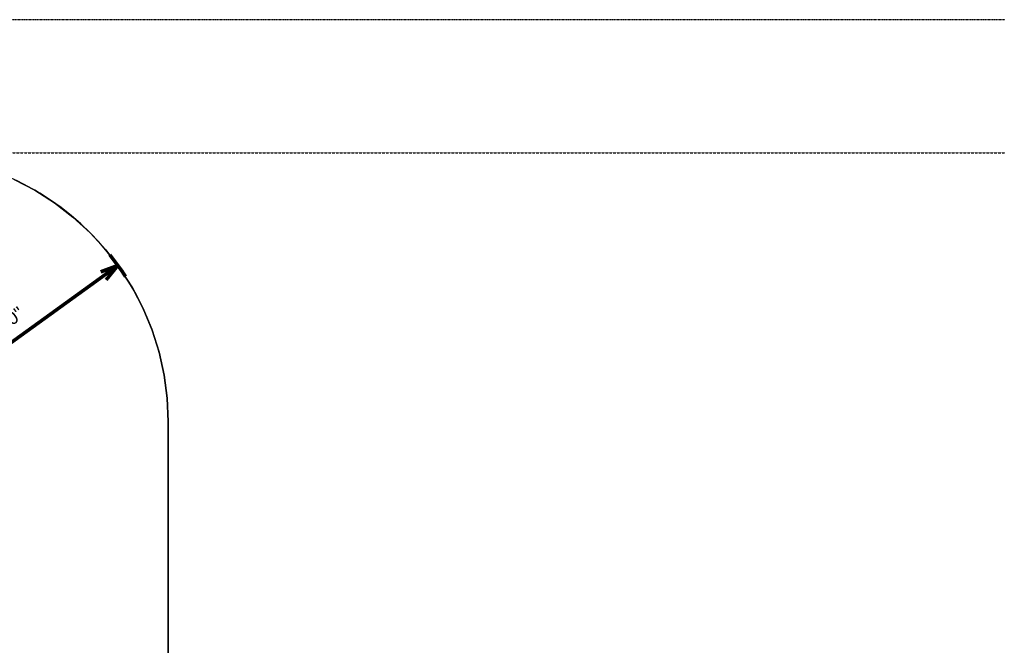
# Model space of a CAD drawing. Header units: inches. Extents: x 20001 to 27263, y -26025 to -18997.
# Drawn here: x 22832 to 24592, y -20324 to -19198 of the extents above; entities that cross this region are included whole.
import ezdxf

# ---------------------------------------------------------------- set-up
doc = ezdxf.new("R2010")
doc.units = ezdxf.units.IN
doc.header["$MEASUREMENT"] = 0
doc.linetypes.add('Center 1_4_', pattern=[0.53125, 0.25, -0.09375, 0.09375, -0.09375])
doc.linetypes.add('Hidden', pattern=[0.28125, 0.1875, -0.09375])
for name, color, linetype, lineweight in [('A-ANNO-DIMS', 211, 'Continuous', 9), ('A-ANNO-DIMS-256', 211, 'Continuous', 9), ('A-PROP-SBCK', 71, 'Hidden', 13), ('C-TOPO', 7, 'Continuous', 13), ('EOP-PR', 4, 'Continuous', 13), ('PROP', 3, 'Center 1_4_', 13)]:
    doc.layers.add(name, color=color, linetype=linetype, lineweight=lineweight)
doc.styles.add('Arial_2', font='arial.ttf', dxfattribs={"height": 23.60479})
doc.dimstyles.new('Arrow_-_3_32__Arial_1', dxfattribs={"dimscale": 12, "dimtxt": 24, "dimasz": 2.666667, "dimexe": 2, "dimexo": 0, "dimgap": 1.333333, "dimtad": 1, "dimjust": 3, "dimdec": 4, "dimrnd": 0.0625, "dimzin": 1, "dimdsep": 46, "dimlunit": 4, "dimtxsty": 'Arial_2', "dimblk1": 'OPEN30', "dimblk2": 'OPEN30', "dimsah": 1, "dimcen": 0.09, "dimazin": 0, "dimtfac": 1, "dimtdec": 4, "dimtix": 1, "dimtmove": 0, "dimatfit": 2, "dimfxl": 1, "dimtvp": 1, "dimtfill": 1, "dimfrac": 2, "dimtolj": 1, "dimtzin": 0, "dimlwd": 50, "dimlwe": 50, "dimarcsym": 2})

# ---------------------------------------------------------------- blocks, each defined once
blk = doc.blocks.new('DIMBLOCK45-Site Plan - Phase 1')
at = {"layer": 'A-ANNO-DIMS-256', "lineweight": 50}
for p, q in [((22619.2, -19921.1), (23008.7, -19640.5)), ((23008.7, -19640.5), (22977.7, -19652.2)), ((23008.7, -19640.5), (22987.7, -19666.2)), ((22622.9, -19898.8), (22615.6, -19943.4)), ((22641.6, -19924.7), (22596.9, -19917.5))]:
    blk.add_line(p, q, dxfattribs=at)
blk.add_arc((22619.2, -19921.1), 480, 32.9082, 38.6378, dxfattribs=at)
at = {"layer": 'A-ANNO-DIMS-256', "color": 0, "lineweight": 50, "insert": (22745.4, -19772.7), "char_height": 23.6, "width": 122.289, "attachment_point": 1, "rotation": 35.773, "line_spacing_factor": 0.938532, "style": 'Arial_2', "bg_fill": 3, "box_fill_scale": 1.25, "bg_fill_color": 0, "bg_fill_transparency": 0}
blk.add_mtext('40\' - 0"', dxfattribs=at)
blk = doc.blocks.new('_Open30')
at = {"color": 0, "linetype": 'ByBlock', "lineweight": -2}
for p, q in [((-1, 0.268), (0, 0)), ((0, 0), (-1, -0.268)), ((0, 0), (-1, 0))]:
    blk.add_line(p, q, dxfattribs=at)

msp = doc.modelspace()

# ---------------------------------------------------------------- linework, layer by layer
at = {"layer": 'A-PROP-SBCK'}
msp.add_line((21404.23523, -19438.18055), (26647.51523, -19438.18055), dxfattribs=at)
at = {"layer": 'C-TOPO'}
for p, q in [((22822.09131, -19486.05762), (22859.23535, -19505.39355)), ((22859.23535, -19505.39355), (22822.09131, -19486.05762)), ((22859.23535, -19505.39355), (22894.55127, -19527.89209)), ((22894.55127, -19527.89209), (22859.23535, -19505.39355)), ((22894.55127, -19527.89209), (22927.77393, -19553.38477)), ((22927.77393, -19553.38477), (22894.55127, -19527.89209)), ((22927.77393, -19553.38477), (22958.64697, -19581.67383)), ((22958.64697, -19581.67383), (22927.77393, -19553.38477)), ((22958.64697, -19581.67383), (22986.93604, -19612.54688)), ((22986.93604, -19612.54688), (22958.64697, -19581.67383)), ((22986.93604, -19612.54688), (23012.42871, -19645.76953)), ((23012.42871, -19645.76953), (22986.93604, -19612.54688)), ((23012.42871, -19645.76953), (23034.92725, -19681.08545)), ((23034.92725, -19681.08545), (23012.42871, -19645.76953)), ((23034.92725, -19681.08545), (23054.26318, -19718.22949)), ((23054.26318, -19718.22949), (23034.92725, -19681.08545)), ((23054.26318, -19718.22949), (23070.28711, -19756.91602)), ((23070.28711, -19756.91602), (23054.26318, -19718.22949)), ((23070.28711, -19756.91602), (23082.87891, -19796.85205)), ((23082.87891, -19796.85205), (23070.28711, -19756.91602)), ((23082.87891, -19796.85205), (23091.94336, -19837.73438)), ((23091.94336, -19837.73438), (23082.87891, -19796.85205)), ((23091.94336, -19837.73438), (23097.40869, -19879.25098)), ((23097.40869, -19879.25098), (23091.94336, -19837.73438)), ((23097.40869, -19879.25098), (23099.23535, -19921.08545)), ((23099.23535, -19921.08545), (23097.40869, -19879.25098)), ((23099.23535, -19921.08545), (23099.23535, -20929.30225)), ((23099.23535, -20929.30225), (23099.23535, -19921.08545))]:
    msp.add_line(p, q, dxfattribs=at)
at = {"layer": 'EOP-PR'}
msp.add_line((23099.23523, -19921.08555), (23099.23523, -20929.30281), dxfattribs=at)
msp.add_arc((22619.23523, -19921.08555), 480, 0, 90, dxfattribs=at)
at = {"layer": 'PROP'}
msp.add_line((20984.23523, -19198.18055), (27007.51523, -19198.18055), dxfattribs=at)

# ---------------------------------------------------------------- next in the draw order: dimensions: what is measured, and where the dimension line sits
at = {"layer": 'A-ANNO-DIMS', "lineweight": 50}
dim = msp.add_radius_dim(center=(22619.23523, -19921.08555), mpoint=(23008.67819, -19640.48945), dimstyle='Arrow_-_3_32__Arial_1', override={"dimpost": '<>'}, dxfattribs=at)
dim.commit()
dim.dimension.update_dxf_attribs({"geometry": 'DIMBLOCK45-Site Plan - Phase 1', "text_midpoint": (22784.57679, -19767.38103)})

doc.saveas('drawing.dxf')
